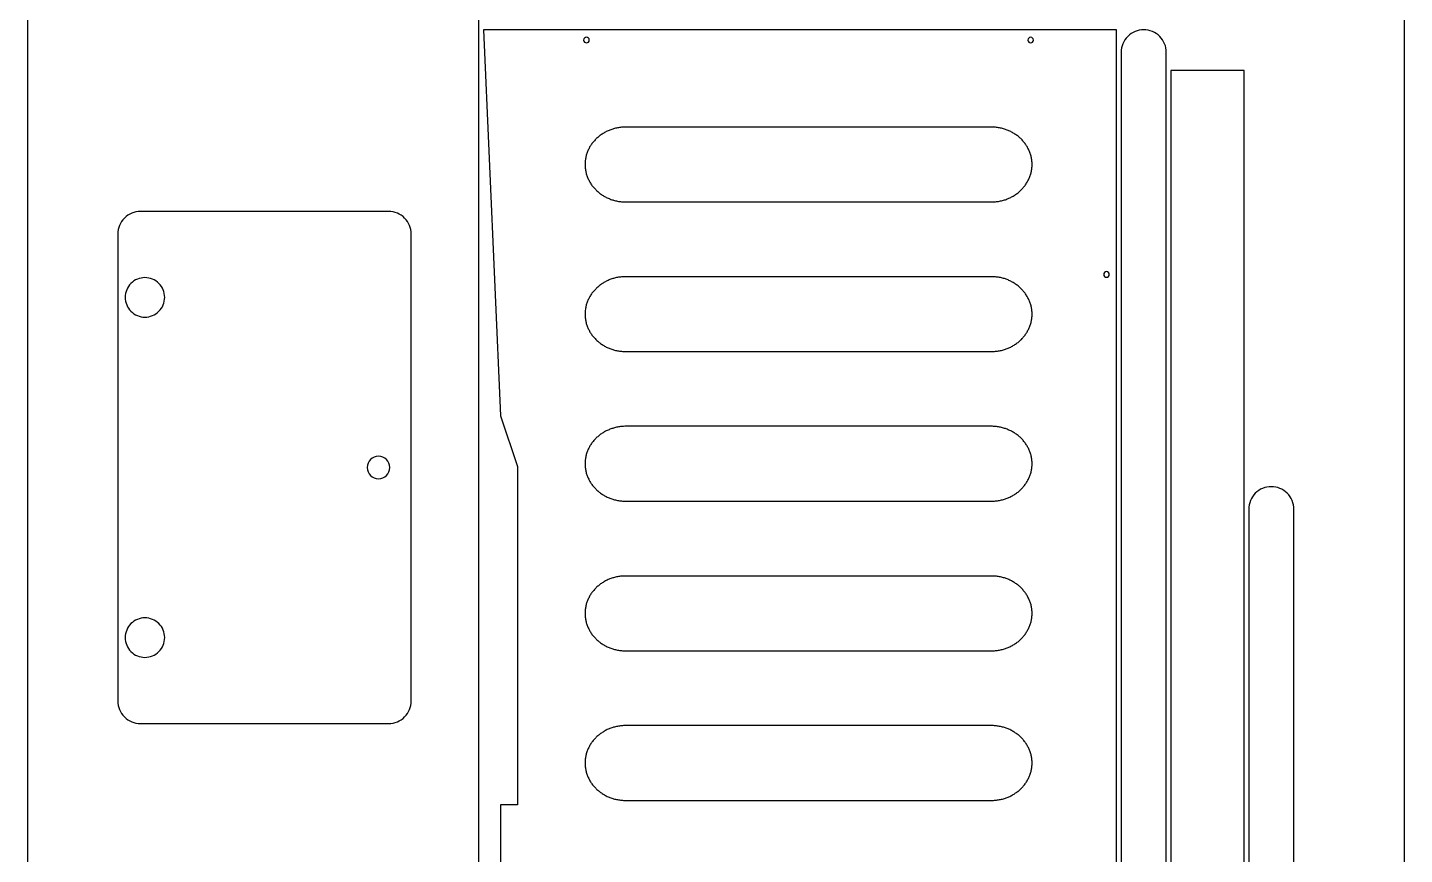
# Model space of a CAD drawing. Extents: x -841 to 6211, y -469 to 2808.
# Drawn here: x 1250 to 2470, y 434 to 1167 of the extents above; entities that cross this region are included whole.
import ezdxf

# ---------------------------------------------------------------- set-up
doc = ezdxf.new("R2010")
doc.units = 0
for name, color, linetype in [('DEFAULT_LAYER', 1, 'CONTINUOUS'), ('DEFAULT_LAYER0', 1, 'CONTINUOUS'), ('T5_LOGOLAYER_2', 18, 'CONTINUOUS'), ('T5_LOGOLAYER_20', 18, 'CONTINUOUS')]:
    doc.layers.add(name, color=color, linetype=linetype)

msp = doc.modelspace()

# ---------------------------------------------------------------- linework, layer by layer
at = {"layer": 'DEFAULT_LAYER'}
for points in [[(1329.6, 983.9), (1329.6, 570, 0.414214), (1349.6, 550), (1569.6, 550, 0.414214), (1589.6, 570), (1589.6, 984, 0.414214), (1569.6, 1004), (1349.6, 1004, 0.415239)], [(1353.6, 945.3, 0.414214), (1336.1, 927.8, 0.414214), (1353.6, 910.3, 0.414214), (1371.1, 927.8, 0.414214)], [(1560.6, 787, 0.414214), (1550.6, 777, 0.414214), (1560.6, 767, 0.414214), (1570.6, 777, 0.414214)], [(1353.6, 643.7, 0.414214), (1336.1, 626.2, 0.414214), (1353.6, 608.7, 0.414214), (1371.1, 626.2, 0.414214)]]:
    msp.add_lwpolyline(points, format="xyb", close=True, dxfattribs=at)
at = {"layer": 'DEFAULT_LAYER0'}
for points in [[(1744.8, 1158.4, 0.414214), (1742.3, 1155.9, 0.414214), (1744.8, 1153.4, 0.414214), (1747.3, 1155.9, 0.414214)], [(2138.4, 1158.4, 0.414214), (2135.9, 1155.9, 0.414214), (2138.4, 1153.4, 0.414214), (2140.9, 1155.9, 0.414214)], [(2205.6, 950.6, 0.414214), (2203.1, 948.1, 0.414214), (2205.6, 945.6, 0.414214), (2208.1, 948.1, 0.414214)]]:
    msp.add_lwpolyline(points, format="xyb", close=True, dxfattribs=at)
for points in [[(1743.6, 1045.6), (1743.6, 1044.7), (1743.6, 1043.9), (1743.7, 1043), (1743.8, 1042.2), (1743.9, 1041.4), (1744, 1040.5), (1744.2, 1039.7), (1744.3, 1038.9), (1744.5, 1038.1), (1744.7, 1037.3), (1745, 1036.5), (1745.2, 1035.7), (1745.5, 1034.9), (1745.8, 1034.2), (1746.1, 1033.4), (1746.4, 1032.7), (1746.8, 1031.9), (1747.1, 1031.2), (1747.5, 1030.5), (1747.9, 1029.8), (1748.4, 1029.1), (1748.8, 1028.4), (1749.3, 1027.7), (1749.7, 1027), (1750.2, 1026.4), (1750.8, 1025.7), (1751.3, 1025.1), (1751.8, 1024.5), (1752.4, 1023.9), (1753, 1023.3), (1753.5, 1022.7), (1754.1, 1022.1), (1754.8, 1021.6), (1755.4, 1021), (1756, 1020.5), (1756.7, 1020), (1757.4, 1019.5), (1758.1, 1019), (1758.8, 1018.5), (1759.5, 1018.1), (1760.2, 1017.6), (1760.9, 1017.2), (1761.7, 1016.8), (1762.4, 1016.4), (1763.2, 1016), (1764, 1015.7), (1764.8, 1015.3), (1765.6, 1015), (1766.4, 1014.7), (1767.2, 1014.4), (1768.1, 1014.2), (1768.9, 1013.9), (1769.7, 1013.7), (1770.6, 1013.5), (1771.5, 1013.3), (1772.3, 1013.1), (1773.2, 1012.9), (1774.1, 1012.8), (1775, 1012.7), (1775.9, 1012.6), (1776.8, 1012.5), (1777.7, 1012.5), (1778.7, 1012.4), (1779.6, 1012.4), (2103.6, 1012.4), (2104.5, 1012.4), (2105.5, 1012.5), (2106.4, 1012.5), (2107.3, 1012.6), (2108.2, 1012.7), (2109.1, 1012.8), (2110, 1012.9), (2110.9, 1013.1), (2111.7, 1013.3), (2112.6, 1013.5), (2113.5, 1013.7), (2114.3, 1013.9), (2115.1, 1014.2), (2116, 1014.4), (2116.8, 1014.7), (2117.6, 1015), (2118.4, 1015.3), (2119.2, 1015.7), (2120, 1016), (2120.8, 1016.4), (2121.5, 1016.8), (2122.3, 1017.2), (2123, 1017.6), (2123.7, 1018.1), (2124.4, 1018.5), (2125.1, 1019), (2125.8, 1019.5), (2126.5, 1020), (2127.2, 1020.5), (2127.8, 1021), (2128.4, 1021.6), (2129.1, 1022.1), (2129.7, 1022.7), (2130.2, 1023.3), (2130.8, 1023.9), (2131.4, 1024.5), (2131.9, 1025.1), (2132.4, 1025.7), (2133, 1026.4), (2133.5, 1027), (2133.9, 1027.7), (2134.4, 1028.4), (2134.8, 1029.1), (2135.3, 1029.8), (2135.7, 1030.5), (2136, 1031.2), (2136.4, 1031.9), (2136.8, 1032.7), (2137.1, 1033.4), (2137.4, 1034.2), (2137.7, 1034.9), (2138, 1035.7), (2138.2, 1036.5), (2138.5, 1037.3), (2138.7, 1038.1), (2138.9, 1038.9), (2139, 1039.7), (2139.2, 1040.5), (2139.3, 1041.4), (2139.4, 1042.2), (2139.5, 1043), (2139.6, 1043.9), (2139.6, 1044.7), (2139.6, 1045.6), (2139.6, 1046.4), (2139.6, 1047.3), (2139.5, 1048.1), (2139.4, 1049), (2139.3, 1049.8), (2139.2, 1050.6), (2139, 1051.4), (2138.9, 1052.3), (2138.7, 1053.1), (2138.5, 1053.9), (2138.2, 1054.7), (2138, 1055.4), (2137.7, 1056.2), (2137.4, 1057), (2137.1, 1057.7), (2136.8, 1058.5), (2136.4, 1059.2), (2136, 1060), (2135.7, 1060.7), (2135.3, 1061.4), (2134.8, 1062.1), (2134.4, 1062.8), (2133.9, 1063.4), (2133.5, 1064.1), (2133, 1064.8), (2132.4, 1065.4), (2131.9, 1066), (2131.4, 1066.7), (2130.8, 1067.3), (2130.2, 1067.9), (2129.7, 1068.5), (2129.1, 1069), (2128.4, 1069.6), (2127.8, 1070.1), (2127.2, 1070.6), (2126.5, 1071.2), (2125.8, 1071.7), (2125.1, 1072.1), (2124.4, 1072.6), (2123.7, 1073.1), (2123, 1073.5), (2122.3, 1073.9), (2121.5, 1074.3), (2120.8, 1074.7), (2120, 1075.1), (2119.2, 1075.5), (2118.4, 1075.8), (2117.6, 1076.1), (2116.8, 1076.4), (2116, 1076.7), (2115.1, 1077), (2114.3, 1077.2), (2113.5, 1077.5), (2112.6, 1077.7), (2111.7, 1077.9), (2110.9, 1078.1), (2110, 1078.2), (2109.1, 1078.4), (2108.2, 1078.5), (2107.3, 1078.6), (2106.4, 1078.6), (2105.5, 1078.7), (2104.5, 1078.7), (2103.6, 1078.7), (1779.6, 1078.7), (1778.7, 1078.7), (1777.7, 1078.7), (1776.8, 1078.6), (1775.9, 1078.6), (1775, 1078.5), (1774.1, 1078.4), (1773.2, 1078.2), (1772.3, 1078.1), (1771.5, 1077.9), (1770.6, 1077.7), (1769.7, 1077.5), (1768.9, 1077.2), (1768.1, 1077), (1767.2, 1076.7), (1766.4, 1076.4), (1765.6, 1076.1), (1764.8, 1075.8), (1764, 1075.5), (1763.2, 1075.1), (1762.4, 1074.7), (1761.7, 1074.3), (1760.9, 1073.9), (1760.2, 1073.5), (1759.5, 1073.1), (1758.8, 1072.6), (1758.1, 1072.1), (1757.4, 1071.7), (1756.7, 1071.2), (1756, 1070.6), (1755.4, 1070.1), (1754.8, 1069.6), (1754.1, 1069), (1753.5, 1068.5), (1753, 1067.9), (1752.4, 1067.3), (1751.8, 1066.7), (1751.3, 1066), (1750.8, 1065.4), (1750.2, 1064.8), (1749.7, 1064.1), (1749.3, 1063.4), (1748.8, 1062.8), (1748.4, 1062.1), (1747.9, 1061.4), (1747.5, 1060.7), (1747.1, 1060), (1746.8, 1059.2), (1746.4, 1058.5), (1746.1, 1057.7), (1745.8, 1057), (1745.5, 1056.2), (1745.2, 1055.4), (1745, 1054.7), (1744.7, 1053.9), (1744.5, 1053.1), (1744.3, 1052.3), (1744.2, 1051.4), (1744, 1050.6), (1743.9, 1049.8), (1743.8, 1049), (1743.7, 1048.1), (1743.6, 1047.3), (1743.6, 1046.4)], [(1743.6, 912.9), (1743.6, 912.1), (1743.6, 911.2), (1743.7, 910.4), (1743.8, 909.6), (1743.9, 908.7), (1744, 907.9), (1744.2, 907.1), (1744.3, 906.3), (1744.5, 905.5), (1744.7, 904.7), (1745, 903.9), (1745.2, 903.1), (1745.5, 902.3), (1745.8, 901.5), (1746.1, 900.8), (1746.4, 900), (1746.8, 899.3), (1747.1, 898.6), (1747.5, 897.8), (1747.9, 897.1), (1748.4, 896.4), (1748.8, 895.7), (1749.3, 895.1), (1749.7, 894.4), (1750.2, 893.7), (1750.8, 893.1), (1751.3, 892.5), (1751.8, 891.8), (1752.4, 891.2), (1753, 890.6), (1753.5, 890.1), (1754.1, 889.5), (1754.8, 888.9), (1755.4, 888.4), (1756, 887.9), (1756.7, 887.4), (1757.4, 886.9), (1758.1, 886.4), (1758.8, 885.9), (1759.5, 885.4), (1760.2, 885), (1760.9, 884.6), (1761.7, 884.2), (1762.4, 883.8), (1763.2, 883.4), (1764, 883.1), (1764.8, 882.7), (1765.6, 882.4), (1766.4, 882.1), (1767.2, 881.8), (1768.1, 881.5), (1768.9, 881.3), (1769.7, 881), (1770.6, 880.8), (1771.5, 880.6), (1772.3, 880.5), (1773.2, 880.3), (1774.1, 880.2), (1775, 880), (1775.9, 880), (1776.8, 879.9), (1777.7, 879.8), (1778.7, 879.8), (1779.6, 879.8), (2103.6, 879.8), (2104.5, 879.8), (2105.5, 879.8), (2106.4, 879.9), (2107.3, 880), (2108.2, 880), (2109.1, 880.2), (2110, 880.3), (2110.9, 880.5), (2111.7, 880.6), (2112.6, 880.8), (2113.5, 881), (2114.3, 881.3), (2115.1, 881.5), (2116, 881.8), (2116.8, 882.1), (2117.6, 882.4), (2118.4, 882.7), (2119.2, 883.1), (2120, 883.4), (2120.8, 883.8), (2121.5, 884.2), (2122.3, 884.6), (2123, 885), (2123.7, 885.4), (2124.4, 885.9), (2125.1, 886.4), (2125.8, 886.9), (2126.5, 887.4), (2127.2, 887.9), (2127.8, 888.4), (2128.4, 888.9), (2129.1, 889.5), (2129.7, 890.1), (2130.2, 890.6), (2130.8, 891.2), (2131.4, 891.8), (2131.9, 892.5), (2132.4, 893.1), (2133, 893.7), (2133.5, 894.4), (2133.9, 895.1), (2134.4, 895.7), (2134.8, 896.4), (2135.3, 897.1), (2135.7, 897.8), (2136, 898.6), (2136.4, 899.3), (2136.8, 900), (2137.1, 900.8), (2137.4, 901.5), (2137.7, 902.3), (2138, 903.1), (2138.2, 903.9), (2138.5, 904.7), (2138.7, 905.5), (2138.9, 906.3), (2139, 907.1), (2139.2, 907.9), (2139.3, 908.7), (2139.4, 909.6), (2139.5, 910.4), (2139.6, 911.2), (2139.6, 912.1), (2139.6, 912.9), (2139.6, 913.8), (2139.6, 914.6), (2139.5, 915.5), (2139.4, 916.3), (2139.3, 917.2), (2139.2, 918), (2139, 918.8), (2138.9, 919.6), (2138.7, 920.4), (2138.5, 921.2), (2138.2, 922), (2138, 922.8), (2137.7, 923.6), (2137.4, 924.3), (2137.1, 925.1), (2136.8, 925.8), (2136.4, 926.6), (2136, 927.3), (2135.7, 928), (2135.3, 928.7), (2134.8, 929.4), (2134.4, 930.1), (2133.9, 930.8), (2133.5, 931.5), (2133, 932.1), (2132.4, 932.8), (2131.9, 933.4), (2131.4, 934), (2130.8, 934.6), (2130.2, 935.2), (2129.7, 935.8), (2129.1, 936.4), (2128.4, 936.9), (2127.8, 937.5), (2127.2, 938), (2126.5, 938.5), (2125.8, 939), (2125.1, 939.5), (2124.4, 940), (2123.7, 940.4), (2123, 940.9), (2122.3, 941.3), (2121.5, 941.7), (2120.8, 942.1), (2120, 942.5), (2119.2, 942.8), (2118.4, 943.2), (2117.6, 943.5), (2116.8, 943.8), (2116, 944.1), (2115.1, 944.4), (2114.3, 944.6), (2113.5, 944.8), (2112.6, 945.1), (2111.7, 945.3), (2110.9, 945.4), (2110, 945.6), (2109.1, 945.7), (2108.2, 945.8), (2107.3, 945.9), (2106.4, 946), (2105.5, 946.1), (2104.5, 946.1), (2103.6, 946.1), (1779.6, 946.1), (1778.7, 946.1), (1777.7, 946.1), (1776.8, 946), (1775.9, 945.9), (1775, 945.8), (1774.1, 945.7), (1773.2, 945.6), (1772.3, 945.4), (1771.5, 945.3), (1770.6, 945.1), (1769.7, 944.8), (1768.9, 944.6), (1768.1, 944.4), (1767.2, 944.1), (1766.4, 943.8), (1765.6, 943.5), (1764.8, 943.2), (1764, 942.8), (1763.2, 942.5), (1762.4, 942.1), (1761.7, 941.7), (1760.9, 941.3), (1760.2, 940.9), (1759.5, 940.4), (1758.8, 940), (1758.1, 939.5), (1757.4, 939), (1756.7, 938.5), (1756, 938), (1755.4, 937.5), (1754.8, 936.9), (1754.1, 936.4), (1753.5, 935.8), (1753, 935.2), (1752.4, 934.6), (1751.8, 934), (1751.3, 933.4), (1750.8, 932.8), (1750.2, 932.1), (1749.7, 931.5), (1749.3, 930.8), (1748.8, 930.1), (1748.4, 929.4), (1747.9, 928.7), (1747.5, 928), (1747.1, 927.3), (1746.8, 926.6), (1746.4, 925.8), (1746.1, 925.1), (1745.8, 924.3), (1745.5, 923.6), (1745.2, 922.8), (1745, 922), (1744.7, 921.2), (1744.5, 920.4), (1744.3, 919.6), (1744.2, 918.8), (1744, 918), (1743.9, 917.2), (1743.8, 916.3), (1743.7, 915.5), (1743.6, 914.6), (1743.6, 913.8)], [(1743.6, 780.3), (1743.6, 779.5), (1743.6, 778.6), (1743.7, 777.8), (1743.8, 776.9), (1743.9, 776.1), (1744, 775.3), (1744.2, 774.4), (1744.3, 773.6), (1744.5, 772.8), (1744.7, 772), (1745, 771.2), (1745.2, 770.4), (1745.5, 769.7), (1745.8, 768.9), (1746.1, 768.1), (1746.4, 767.4), (1746.8, 766.7), (1747.1, 765.9), (1747.5, 765.2), (1747.9, 764.5), (1748.4, 763.8), (1748.8, 763.1), (1749.3, 762.4), (1749.7, 761.8), (1750.2, 761.1), (1750.8, 760.5), (1751.3, 759.8), (1751.8, 759.2), (1752.4, 758.6), (1753, 758), (1753.5, 757.4), (1754.1, 756.9), (1754.8, 756.3), (1755.4, 755.8), (1756, 755.2), (1756.7, 754.7), (1757.4, 754.2), (1758.1, 753.7), (1758.8, 753.3), (1759.5, 752.8), (1760.2, 752.4), (1760.9, 751.9), (1761.7, 751.5), (1762.4, 751.2), (1763.2, 750.8), (1764, 750.4), (1764.8, 750.1), (1765.6, 749.8), (1766.4, 749.4), (1767.2, 749.2), (1768.1, 748.9), (1768.9, 748.6), (1769.7, 748.4), (1770.6, 748.2), (1771.5, 748), (1772.3, 747.8), (1773.2, 747.7), (1774.1, 747.5), (1775, 747.4), (1775.9, 747.3), (1776.8, 747.2), (1777.7, 747.2), (1778.7, 747.2), (1779.6, 747.1), (2103.6, 747.1), (2104.5, 747.2), (2105.5, 747.2), (2106.4, 747.2), (2107.3, 747.3), (2108.2, 747.4), (2109.1, 747.5), (2110, 747.7), (2110.9, 747.8), (2111.7, 748), (2112.6, 748.2), (2113.5, 748.4), (2114.3, 748.6), (2115.1, 748.9), (2116, 749.2), (2116.8, 749.4), (2117.6, 749.8), (2118.4, 750.1), (2119.2, 750.4), (2120, 750.8), (2120.8, 751.2), (2121.5, 751.5), (2122.3, 751.9), (2123, 752.4), (2123.7, 752.8), (2124.4, 753.3), (2125.1, 753.7), (2125.8, 754.2), (2126.5, 754.7), (2127.2, 755.2), (2127.8, 755.8), (2128.4, 756.3), (2129.1, 756.9), (2129.7, 757.4), (2130.2, 758), (2130.8, 758.6), (2131.4, 759.2), (2131.9, 759.8), (2132.4, 760.5), (2133, 761.1), (2133.5, 761.8), (2133.9, 762.4), (2134.4, 763.1), (2134.8, 763.8), (2135.3, 764.5), (2135.7, 765.2), (2136, 765.9), (2136.4, 766.7), (2136.8, 767.4), (2137.1, 768.1), (2137.4, 768.9), (2137.7, 769.7), (2138, 770.4), (2138.2, 771.2), (2138.5, 772), (2138.7, 772.8), (2138.9, 773.6), (2139, 774.4), (2139.2, 775.3), (2139.3, 776.1), (2139.4, 776.9), (2139.5, 777.8), (2139.6, 778.6), (2139.6, 779.5), (2139.6, 780.3), (2139.6, 781.2), (2139.6, 782), (2139.5, 782.9), (2139.4, 783.7), (2139.3, 784.5), (2139.2, 785.4), (2139, 786.2), (2138.9, 787), (2138.7, 787.8), (2138.5, 788.6), (2138.2, 789.4), (2138, 790.2), (2137.7, 790.9), (2137.4, 791.7), (2137.1, 792.5), (2136.8, 793.2), (2136.4, 794), (2136, 794.7), (2135.7, 795.4), (2135.3, 796.1), (2134.8, 796.8), (2134.4, 797.5), (2133.9, 798.2), (2133.5, 798.8), (2133, 799.5), (2132.4, 800.1), (2131.9, 800.8), (2131.4, 801.4), (2130.8, 802), (2130.2, 802.6), (2129.7, 803.2), (2129.1, 803.8), (2128.4, 804.3), (2127.8, 804.9), (2127.2, 805.4), (2126.5, 805.9), (2125.8, 806.4), (2125.1, 806.9), (2124.4, 807.3), (2123.7, 807.8), (2123, 808.2), (2122.3, 808.7), (2121.5, 809.1), (2120.8, 809.5), (2120, 809.8), (2119.2, 810.2), (2118.4, 810.5), (2117.6, 810.9), (2116.8, 811.2), (2116, 811.5), (2115.1, 811.7), (2114.3, 812), (2113.5, 812.2), (2112.6, 812.4), (2111.7, 812.6), (2110.9, 812.8), (2110, 812.9), (2109.1, 813.1), (2108.2, 813.2), (2107.3, 813.3), (2106.4, 813.4), (2105.5, 813.4), (2104.5, 813.5), (2103.6, 813.5), (1779.6, 813.5), (1778.7, 813.5), (1777.7, 813.4), (1776.8, 813.4), (1775.9, 813.3), (1775, 813.2), (1774.1, 813.1), (1773.2, 812.9), (1772.3, 812.8), (1771.5, 812.6), (1770.6, 812.4), (1769.7, 812.2), (1768.9, 812), (1768.1, 811.7), (1767.2, 811.5), (1766.4, 811.2), (1765.6, 810.9), (1764.8, 810.5), (1764, 810.2), (1763.2, 809.8), (1762.4, 809.5), (1761.7, 809.1), (1760.9, 808.7), (1760.2, 808.2), (1759.5, 807.8), (1758.8, 807.3), (1758.1, 806.9), (1757.4, 806.4), (1756.7, 805.9), (1756, 805.4), (1755.4, 804.9), (1754.8, 804.3), (1754.1, 803.8), (1753.5, 803.2), (1753, 802.6), (1752.4, 802), (1751.8, 801.4), (1751.3, 800.8), (1750.8, 800.1), (1750.2, 799.5), (1749.7, 798.8), (1749.3, 798.2), (1748.8, 797.5), (1748.4, 796.8), (1747.9, 796.1), (1747.5, 795.4), (1747.1, 794.7), (1746.8, 794), (1746.4, 793.2), (1746.1, 792.5), (1745.8, 791.7), (1745.5, 790.9), (1745.2, 790.2), (1745, 789.4), (1744.7, 788.6), (1744.5, 787.8), (1744.3, 787), (1744.2, 786.2), (1744, 785.4), (1743.9, 784.5), (1743.8, 783.7), (1743.7, 782.9), (1743.6, 782), (1743.6, 781.2)], [(1743.6, 647.7), (1743.6, 646.8), (1743.6, 646), (1743.7, 645.1), (1743.8, 644.3), (1743.9, 643.4), (1744, 642.6), (1744.2, 641.8), (1744.3, 641), (1744.5, 640.2), (1744.7, 639.4), (1745, 638.6), (1745.2, 637.8), (1745.5, 637), (1745.8, 636.3), (1746.1, 635.5), (1746.4, 634.8), (1746.8, 634), (1747.1, 633.3), (1747.5, 632.6), (1747.9, 631.9), (1748.4, 631.2), (1748.8, 630.5), (1749.3, 629.8), (1749.7, 629.1), (1750.2, 628.5), (1750.8, 627.8), (1751.3, 627.2), (1751.8, 626.6), (1752.4, 626), (1753, 625.4), (1753.5, 624.8), (1754.1, 624.2), (1754.8, 623.7), (1755.4, 623.1), (1756, 622.6), (1756.7, 622.1), (1757.4, 621.6), (1758.1, 621.1), (1758.8, 620.6), (1759.5, 620.2), (1760.2, 619.7), (1760.9, 619.3), (1761.7, 618.9), (1762.4, 618.5), (1763.2, 618.1), (1764, 617.8), (1764.8, 617.4), (1765.6, 617.1), (1766.4, 616.8), (1767.2, 616.5), (1768.1, 616.3), (1768.9, 616), (1769.7, 615.8), (1770.6, 615.6), (1771.5, 615.4), (1772.3, 615.2), (1773.2, 615), (1774.1, 614.9), (1775, 614.8), (1775.9, 614.7), (1776.8, 614.6), (1777.7, 614.6), (1778.7, 614.5), (1779.6, 614.5), (2103.6, 614.5), (2104.5, 614.5), (2105.5, 614.6), (2106.4, 614.6), (2107.3, 614.7), (2108.2, 614.8), (2109.1, 614.9), (2110, 615), (2110.9, 615.2), (2111.7, 615.4), (2112.6, 615.6), (2113.5, 615.8), (2114.3, 616), (2115.1, 616.3), (2116, 616.5), (2116.8, 616.8), (2117.6, 617.1), (2118.4, 617.4), (2119.2, 617.8), (2120, 618.1), (2120.8, 618.5), (2121.5, 618.9), (2122.3, 619.3), (2123, 619.7), (2123.7, 620.2), (2124.4, 620.6), (2125.1, 621.1), (2125.8, 621.6), (2126.5, 622.1), (2127.2, 622.6), (2127.8, 623.1), (2128.4, 623.7), (2129.1, 624.2), (2129.7, 624.8), (2130.2, 625.4), (2130.8, 626), (2131.4, 626.6), (2131.9, 627.2), (2132.4, 627.8), (2133, 628.5), (2133.5, 629.1), (2133.9, 629.8), (2134.4, 630.5), (2134.8, 631.2), (2135.3, 631.9), (2135.7, 632.6), (2136, 633.3), (2136.4, 634), (2136.8, 634.8), (2137.1, 635.5), (2137.4, 636.3), (2137.7, 637), (2138, 637.8), (2138.2, 638.6), (2138.5, 639.4), (2138.7, 640.2), (2138.9, 641), (2139, 641.8), (2139.2, 642.6), (2139.3, 643.4), (2139.4, 644.3), (2139.5, 645.1), (2139.6, 646), (2139.6, 646.8), (2139.6, 647.7), (2139.6, 648.5), (2139.6, 649.4), (2139.5, 650.2), (2139.4, 651.1), (2139.3, 651.9), (2139.2, 652.7), (2139, 653.5), (2138.9, 654.4), (2138.7, 655.2), (2138.5, 656), (2138.2, 656.8), (2138, 657.5), (2137.7, 658.3), (2137.4, 659.1), (2137.1, 659.8), (2136.8, 660.6), (2136.4, 661.3), (2136, 662), (2135.7, 662.8), (2135.3, 663.5), (2134.8, 664.2), (2134.4, 664.9), (2133.9, 665.5), (2133.5, 666.2), (2133, 666.9), (2132.4, 667.5), (2131.9, 668.1), (2131.4, 668.8), (2130.8, 669.4), (2130.2, 670), (2129.7, 670.5), (2129.1, 671.1), (2128.4, 671.7), (2127.8, 672.2), (2127.2, 672.7), (2126.5, 673.3), (2125.8, 673.8), (2125.1, 674.2), (2124.4, 674.7), (2123.7, 675.2), (2123, 675.6), (2122.3, 676), (2121.5, 676.4), (2120.8, 676.8), (2120, 677.2), (2119.2, 677.6), (2118.4, 677.9), (2117.6, 678.2), (2116.8, 678.5), (2116, 678.8), (2115.1, 679.1), (2114.3, 679.3), (2113.5, 679.6), (2112.6, 679.8), (2111.7, 680), (2110.9, 680.2), (2110, 680.3), (2109.1, 680.4), (2108.2, 680.6), (2107.3, 680.7), (2106.4, 680.7), (2105.5, 680.8), (2104.5, 680.8), (2103.6, 680.8), (1779.6, 680.8), (1778.7, 680.8), (1777.7, 680.8), (1776.8, 680.7), (1775.9, 680.7), (1775, 680.6), (1774.1, 680.4), (1773.2, 680.3), (1772.3, 680.2), (1771.5, 680), (1770.6, 679.8), (1769.7, 679.6), (1768.9, 679.3), (1768.1, 679.1), (1767.2, 678.8), (1766.4, 678.5), (1765.6, 678.2), (1764.8, 677.9), (1764, 677.6), (1763.2, 677.2), (1762.4, 676.8), (1761.7, 676.4), (1760.9, 676), (1760.2, 675.6), (1759.5, 675.2), (1758.8, 674.7), (1758.1, 674.2), (1757.4, 673.8), (1756.7, 673.3), (1756, 672.7), (1755.4, 672.2), (1754.8, 671.7), (1754.1, 671.1), (1753.5, 670.5), (1753, 670), (1752.4, 669.4), (1751.8, 668.8), (1751.3, 668.1), (1750.8, 667.5), (1750.2, 666.9), (1749.7, 666.2), (1749.3, 665.5), (1748.8, 664.9), (1748.4, 664.2), (1747.9, 663.5), (1747.5, 662.8), (1747.1, 662), (1746.8, 661.3), (1746.4, 660.6), (1746.1, 659.8), (1745.8, 659.1), (1745.5, 658.3), (1745.2, 657.5), (1745, 656.8), (1744.7, 656), (1744.5, 655.2), (1744.3, 654.4), (1744.2, 653.5), (1744, 652.7), (1743.9, 651.9), (1743.8, 651.1), (1743.7, 650.2), (1743.6, 649.4), (1743.6, 648.5)], [(1743.6, 515), (1743.6, 514.2), (1743.6, 513.3), (1743.7, 512.5), (1743.8, 511.6), (1743.9, 510.8), (1744, 510), (1744.2, 509.2), (1744.3, 508.4), (1744.5, 507.5), (1744.7, 506.8), (1745, 506), (1745.2, 505.2), (1745.5, 504.4), (1745.8, 503.6), (1746.1, 502.9), (1746.4, 502.1), (1746.8, 501.4), (1747.1, 500.7), (1747.5, 499.9), (1747.9, 499.2), (1748.4, 498.5), (1748.8, 497.8), (1749.3, 497.2), (1749.7, 496.5), (1750.2, 495.8), (1750.8, 495.2), (1751.3, 494.6), (1751.8, 493.9), (1752.4, 493.3), (1753, 492.7), (1753.5, 492.2), (1754.1, 491.6), (1754.8, 491), (1755.4, 490.5), (1756, 490), (1756.7, 489.5), (1757.4, 489), (1758.1, 488.5), (1758.8, 488), (1759.5, 487.5), (1760.2, 487.1), (1760.9, 486.7), (1761.7, 486.3), (1762.4, 485.9), (1763.2, 485.5), (1764, 485.1), (1764.8, 484.8), (1765.6, 484.5), (1766.4, 484.2), (1767.2, 483.9), (1768.1, 483.6), (1768.9, 483.4), (1769.7, 483.1), (1770.6, 482.9), (1771.5, 482.7), (1772.3, 482.6), (1773.2, 482.4), (1774.1, 482.3), (1775, 482.1), (1775.9, 482.1), (1776.8, 482), (1777.7, 481.9), (1778.7, 481.9), (1779.6, 481.9), (2103.6, 481.9), (2104.5, 481.9), (2105.5, 481.9), (2106.4, 482), (2107.3, 482.1), (2108.2, 482.1), (2109.1, 482.3), (2110, 482.4), (2110.9, 482.6), (2111.7, 482.7), (2112.6, 482.9), (2113.5, 483.1), (2114.3, 483.4), (2115.1, 483.6), (2116, 483.9), (2116.8, 484.2), (2117.6, 484.5), (2118.4, 484.8), (2119.2, 485.1), (2120, 485.5), (2120.8, 485.9), (2121.5, 486.3), (2122.3, 486.7), (2123, 487.1), (2123.7, 487.5), (2124.4, 488), (2125.1, 488.5), (2125.8, 489), (2126.5, 489.5), (2127.2, 490), (2127.8, 490.5), (2128.4, 491), (2129.1, 491.6), (2129.7, 492.2), (2130.2, 492.7), (2130.8, 493.3), (2131.4, 493.9), (2131.9, 494.6), (2132.4, 495.2), (2133, 495.8), (2133.5, 496.5), (2133.9, 497.2), (2134.4, 497.8), (2134.8, 498.5), (2135.3, 499.2), (2135.7, 499.9), (2136, 500.7), (2136.4, 501.4), (2136.8, 502.1), (2137.1, 502.9), (2137.4, 503.6), (2137.7, 504.4), (2138, 505.2), (2138.2, 506), (2138.5, 506.8), (2138.7, 507.5), (2138.9, 508.4), (2139, 509.2), (2139.2, 510), (2139.3, 510.8), (2139.4, 511.6), (2139.5, 512.5), (2139.6, 513.3), (2139.6, 514.2), (2139.6, 515), (2139.6, 515.9), (2139.6, 516.7), (2139.5, 517.6), (2139.4, 518.4), (2139.3, 519.3), (2139.2, 520.1), (2139, 520.9), (2138.9, 521.7), (2138.7, 522.5), (2138.5, 523.3), (2138.2, 524.1), (2138, 524.9), (2137.7, 525.7), (2137.4, 526.4), (2137.1, 527.2), (2136.8, 527.9), (2136.4, 528.7), (2136, 529.4), (2135.7, 530.1), (2135.3, 530.8), (2134.8, 531.5), (2134.4, 532.2), (2133.9, 532.9), (2133.5, 533.6), (2133, 534.2), (2132.4, 534.9), (2131.9, 535.5), (2131.4, 536.1), (2130.8, 536.7), (2130.2, 537.3), (2129.7, 537.9), (2129.1, 538.5), (2128.4, 539), (2127.8, 539.6), (2127.2, 540.1), (2126.5, 540.6), (2125.8, 541.1), (2125.1, 541.6), (2124.4, 542.1), (2123.7, 542.5), (2123, 543), (2122.3, 543.4), (2121.5, 543.8), (2120.8, 544.2), (2120, 544.6), (2119.2, 544.9), (2118.4, 545.3), (2117.6, 545.6), (2116.8, 545.9), (2116, 546.2), (2115.1, 546.5), (2114.3, 546.7), (2113.5, 546.9), (2112.6, 547.2), (2111.7, 547.3), (2110.9, 547.5), (2110, 547.7), (2109.1, 547.8), (2108.2, 547.9), (2107.3, 548), (2106.4, 548.1), (2105.5, 548.2), (2104.5, 548.2), (2103.6, 548.2), (1779.6, 548.2), (1778.7, 548.2), (1777.7, 548.2), (1776.8, 548.1), (1775.9, 548), (1775, 547.9), (1774.1, 547.8), (1773.2, 547.7), (1772.3, 547.5), (1771.5, 547.3), (1770.6, 547.2), (1769.7, 546.9), (1768.9, 546.7), (1768.1, 546.5), (1767.2, 546.2), (1766.4, 545.9), (1765.6, 545.6), (1764.8, 545.3), (1764, 544.9), (1763.2, 544.6), (1762.4, 544.2), (1761.7, 543.8), (1760.9, 543.4), (1760.2, 543), (1759.5, 542.5), (1758.8, 542.1), (1758.1, 541.6), (1757.4, 541.1), (1756.7, 540.6), (1756, 540.1), (1755.4, 539.6), (1754.8, 539), (1754.1, 538.5), (1753.5, 537.9), (1753, 537.3), (1752.4, 536.7), (1751.8, 536.1), (1751.3, 535.5), (1750.8, 534.9), (1750.2, 534.2), (1749.7, 533.6), (1749.3, 532.9), (1748.8, 532.2), (1748.4, 531.5), (1747.9, 530.8), (1747.5, 530.1), (1747.1, 529.4), (1746.8, 528.7), (1746.4, 527.9), (1746.1, 527.2), (1745.8, 526.4), (1745.5, 525.7), (1745.2, 524.9), (1745, 524.1), (1744.7, 523.3), (1744.5, 522.5), (1744.3, 521.7), (1744.2, 520.9), (1744, 520.1), (1743.9, 519.3), (1743.8, 518.4), (1743.7, 517.6), (1743.6, 516.7), (1743.6, 515.9)]]:
    msp.add_lwpolyline(points, close=True, dxfattribs=at)
at = {"layer": 'T5_LOGOLAYER_2'}
msp.add_lwpolyline([(1668.6, 0), (2214.6, 0), (2214.6, 1164.9), (1653.6, 1165), (1668.6, 822.9), (1683.6, 777.9), (1683.6, 477.9), (1668.6, 477.9)], close=True, dxfattribs=at)
at = {"layer": 'T5_LOGOLAYER_20'}
for points in [[(1249.6, 0), (2469.6, 0), (2469.6, 2440), (1249.6, 2440)], [(2262.6, 0), (2327.6, 0), (2327.6, 1129), (2262.6, 1129)]]:
    msp.add_lwpolyline(points, close=True, dxfattribs=at)
for points in [[(1249.6, 183), (1309.6, 183), (1309.6, 178), (1459.6, 178, -0.415348), (1559.6, 77.6), (1559.6, 20), (1599.6, 20), (1599.6, 5), (1604.6, 0), (1649.6, 0), (1649.6, 1600), (1604.6, 1600), (1599.6, 1595), (1599.6, 1580), (1559.6, 1580), (1559.6, 1522, -0.414828), (1459.4, 1422), (1309.6, 1422), (1309.6, 1417), (1249.6, 1417)], [(2218.6, 20, 0.414214), (2238.6, 0, 0.414214), (2258.6, 20), (2258.6, 1145, 0.414214), (2238.6, 1165, 0.414214), (2218.6, 1145)], [(2331.6, 20, 0.414214), (2351.6, 0, 0.414214), (2371.6, 20), (2371.6, 740, 0.414214), (2351.6, 760, 0.414214), (2331.6, 740)]]:
    msp.add_lwpolyline(points, format="xyb", close=True, dxfattribs=at)

doc.saveas('drawing.dxf')
